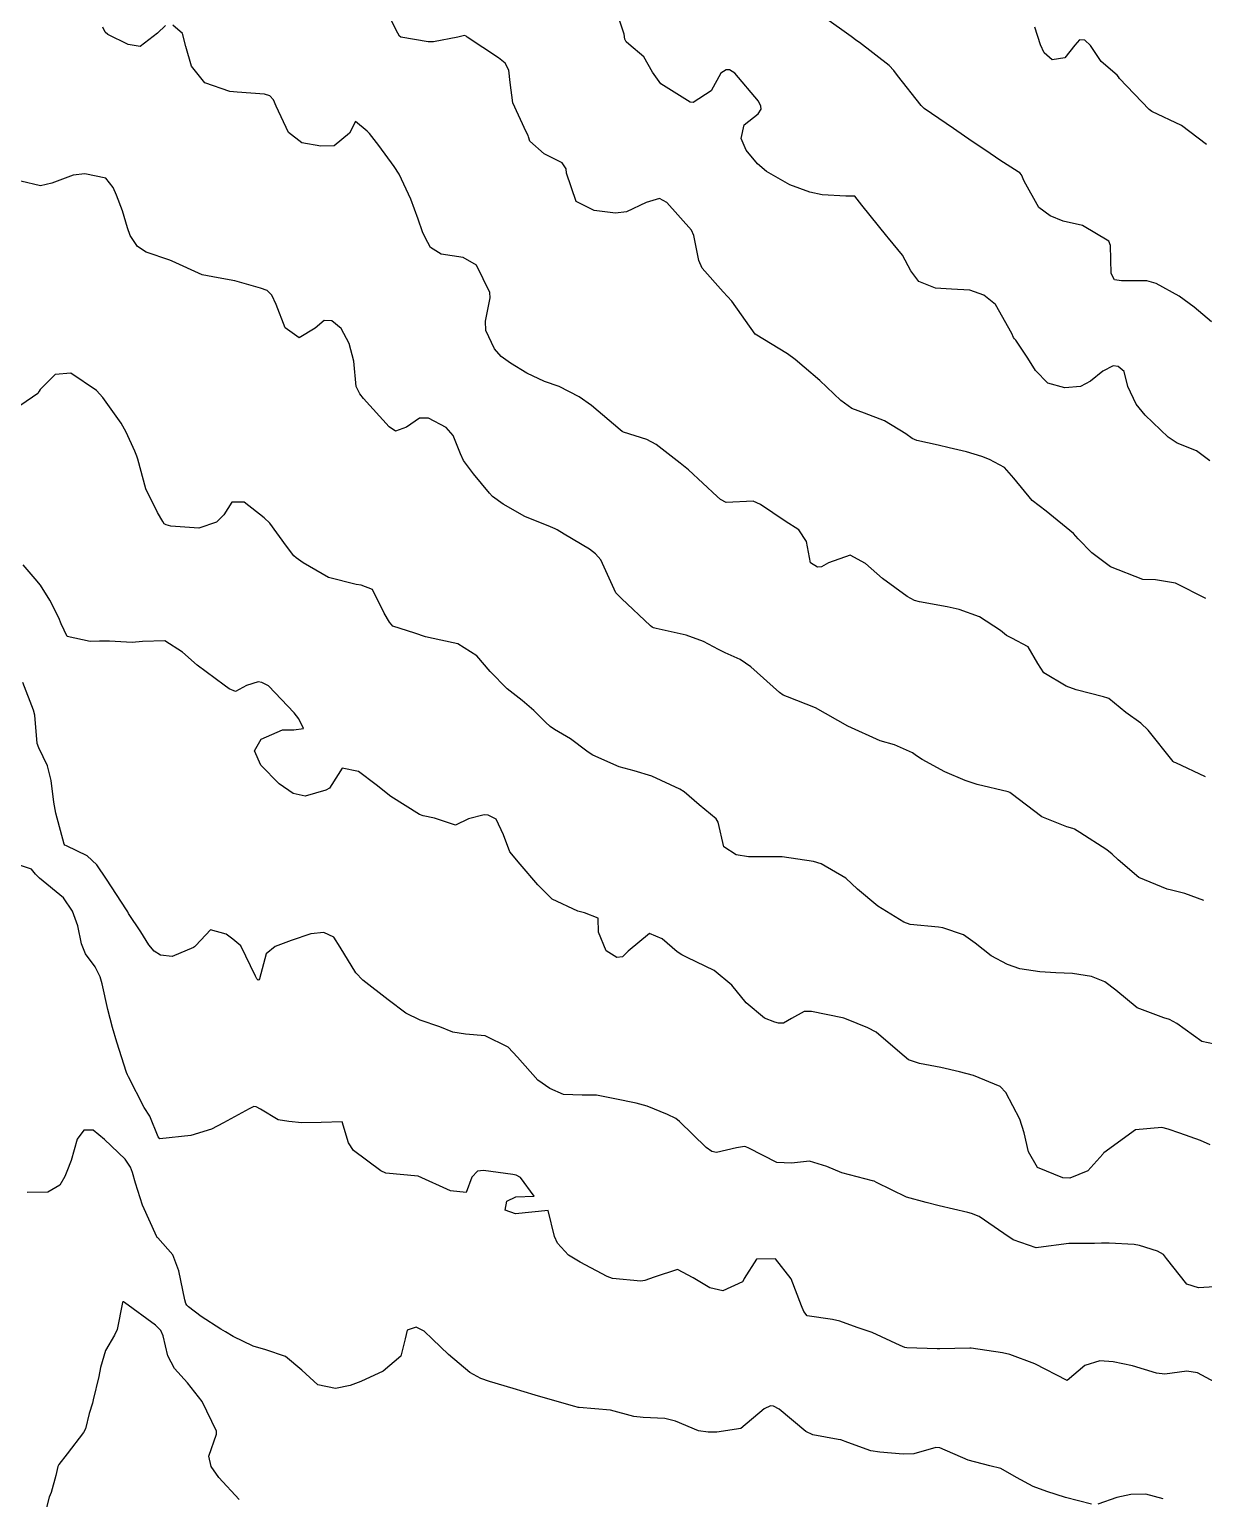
# Model space of a CAD drawing. Header units: metres. Extents: x 318500 to 325275, y 7408834 to 7428799.
# Drawn here: x 320252.4 to 320324.5, y 7412619.7 to 7412709.9 of the extents above; entities that cross this region are included whole.
import ezdxf

# ---------------------------------------------------------------- set-up
doc = ezdxf.new("R2010")
doc.units = ezdxf.units.M
doc.header["$MEASUREMENT"] = 0
doc.layers.add('Curvas de Nivel 1m', color=11, linetype='Continuous')
doc.layers.add('Curvas de Nivel 5m', color=15, linetype='Continuous')

msp = doc.modelspace()

# ---------------------------------------------------------------- linework, layer by layer
at = {"layer": 'Curvas de Nivel 1m', "flags": 128}
for points, elevation in [([(320324.653, 7412674.98), (320322.786, 7412675.934), (320321.557, 7412676.134), (320320.789, 7412676.165), (320318.8, 7412676.94), (320317.641, 7412677.79), (320316.817, 7412678.646), (320316.519, 7412678.973), (320314.84, 7412680.356), (320313.992, 7412681.003), (320312.87, 7412682.384), (320312.29, 7412683.029), (320311.375, 7412683.533), (320310.887, 7412683.714), (320309.948, 7412684.001), (320308.892, 7412684.239), (320308.212, 7412684.399), (320306.896, 7412684.691), (320306.615, 7412684.822), (320306.229, 7412685.11), (320304.912, 7412685.899), (320303.694, 7412686.367), (320302.923, 7412686.655), (320302.247, 7412687.16), (320300.948, 7412688.382), (320299.991, 7412689.195), (320299.434, 7412689.672), (320298.968, 7412690.027), (320296.98, 7412691.23), (320295.541, 7412693.252), (320295.018, 7412693.823), (320293.732, 7412695.28), (320293.517, 7412695.755), (320293.217, 7412697.288), (320293.065, 7412697.608), (320291.554, 7412699.305), (320291.094, 7412699.562), (320290.282, 7412699.322), (320289.081, 7412698.748), (320288.393, 7412698.664), (320287.082, 7412698.825), (320285.983, 7412699.381), (320285.391, 7412701.112), (320285.368, 7412701.388), (320285.124, 7412701.756), (320284.017, 7412702.294), (320283.137, 7412703.074), (320283.061, 7412703.343), (320283.036, 7412703.422), (320282.908, 7412703.659), (320282.1, 7412705.436), (320281.939, 7412706.689), (320281.842, 7412707.44), (320281.625, 7412707.864), (320281.207, 7412708.191), (320279.298, 7412709.469), (320279.221, 7412709.522), (320279.128, 7412709.564), (320278.715, 7412709.478), (320277.217, 7412709.176), (320276.896, 7412709.185), (320275.219, 7412709.479), (320275.139, 7412709.531), (320275.034, 7412709.721), (320274.121, 7412711.541)], 748), ([(320324.886, 7412683.455), (320324.069, 7412684.05), (320322.896, 7412684.538), (320322.335, 7412684.896), (320320.92, 7412686.255), (320320.377, 7412686.918), (320319.853, 7412688.019), (320319.642, 7412688.93), (320319.277, 7412689.25), (320318.963, 7412689.275), (320318.335, 7412688.949), (320317.573, 7412688.339), (320316.946, 7412688.014), (320315.992, 7412687.931), (320314.948, 7412688.213), (320314.196, 7412689.001), (320313.715, 7412689.756), (320312.978, 7412690.858), (320312.9, 7412690.942), (320312.833, 7412691.022), (320312.733, 7412691.275), (320311.736, 7412693.039), (320311.019, 7412693.632), (320310.161, 7412693.92), (320309.024, 7412693.995), (320308.054, 7412694.055), (320307.03, 7412694.453), (320306.532, 7412695.108), (320306.02, 7412696.086), (320305.169, 7412697.128), (320305.062, 7412697.236), (320303.537, 7412699.146), (320303.098, 7412699.708), (320302.543, 7412699.713), (320301.099, 7412699.786), (320300.342, 7412699.951), (320299.108, 7412700.397), (320297.666, 7412701.225), (320297.125, 7412701.694), (320296.428, 7412702.536), (320296.117, 7412703.245), (320296.303, 7412704.093), (320297.163, 7412704.76), (320297.354, 7412705.042), (320297.33, 7412705.228), (320297.175, 7412705.544), (320295.734, 7412707.252), (320295.399, 7412707.454), (320295.202, 7412707.469), (320294.862, 7412707.265), (320294.281, 7412706.176), (320293.172, 7412705.452), (320292.983, 7412705.481), (320291.19, 7412706.611), (320290.665, 7412707.318), (320290.135, 7412708.252), (320289.217, 7412709.046), (320289.06, 7412709.184), (320288.973, 7412709.344), (320288.923, 7412709.646), (320288.36, 7412711.353)], 749), ([(320260.765, 7412710.179), (320260.268, 7412709.724), (320259.212, 7412708.897), (320258.476, 7412709.014), (320257.219, 7412709.631), (320257.057, 7412709.772), (320256.917, 7412710.081)], 747), ([(320324.627, 7412664.026), (320322.799, 7412664.888), (320322.687, 7412664.936), (320322.641, 7412664.981), (320321.106, 7412666.906), (320320.666, 7412667.338), (320319.741, 7412667.989), (320318.689, 7412668.84), (320318.624, 7412668.876), (320318.366, 7412668.945), (320316.696, 7412669.377), (320316.076, 7412669.6), (320314.711, 7412670.418), (320314.325, 7412670.996), (320313.743, 7412672.017), (320312.735, 7412672.553), (320312.419, 7412672.707), (320312.041, 7412673.03), (320310.752, 7412673.868), (320309.505, 7412674.317), (320308.761, 7412674.474), (320307.075, 7412674.786), (320306.766, 7412674.861), (320306.313, 7412675.107), (320304.786, 7412676.219), (320303.755, 7412677.14), (320302.805, 7412677.651), (320301.489, 7412677.17), (320301.046, 7412676.927), (320300.796, 7412676.915), (320300.382, 7412677.186), (320300.119, 7412678.496), (320299.666, 7412679.197), (320298.828, 7412679.73), (320297.306, 7412680.762), (320296.846, 7412680.96), (320295.205, 7412680.895), (320294.847, 7412681.066), (320294.641, 7412681.263), (320292.874, 7412682.896), (320292.381, 7412683.295), (320290.891, 7412684.456), (320290.334, 7412684.758), (320288.899, 7412685.198), (320288.806, 7412685.249), (320288.695, 7412685.343), (320286.922, 7412686.85), (320286.16, 7412687.378), (320284.939, 7412688.02), (320284.033, 7412688.314), (320282.951, 7412688.831), (320281.955, 7412689.435), (320281.373, 7412689.853), (320280.969, 7412690.32), (320280.435, 7412691.455), (320280.418, 7412692.026), (320280.715, 7412693.453), (320280.689, 7412693.779), (320279.866, 7412695.462), (320279.045, 7412695.93), (320277.694, 7412696.138), (320277.051, 7412696.553), (320276.713, 7412697.161), (320276.558, 7412697.508), (320276.288, 7412698.296), (320275.835, 7412699.519), (320275.113, 7412701.055), (320274.818, 7412701.533), (320273.86, 7412702.816), (320273.286, 7412703.549), (320273.142, 7412703.703), (320272.428, 7412704.284), (320272.077, 7412703.566), (320271.132, 7412702.797), (320270.316, 7412702.776), (320269.134, 7412702.987), (320268.323, 7412703.618), (320267.562, 7412705.228), (320267.396, 7412705.628), (320267.173, 7412705.86), (320266.842, 7412705.968), (320265.176, 7412706.09), (320264.714, 7412706.13), (320263.185, 7412706.664), (320262.367, 7412707.698), (320262.009, 7412708.905), (320261.809, 7412709.704), (320261.227, 7412710.206)], 747), ([(320324.686, 7412702.867), (320323.157, 7412704.038), (320321.332, 7412704.908), (320321.172, 7412705.025), (320319.358, 7412706.938), (320319.291, 7412707.029), (320319.202, 7412707.134), (320318.227, 7412707.972), (320317.569, 7412708.965), (320317.225, 7412709.294), (320316.89, 7412709.309), (320316.597, 7412708.976), (320315.985, 7412708.209), (320315.211, 7412708.073), (320314.723, 7412708.505), (320314.495, 7412709.001), (320314.153, 7412710.089)], 751), ([(320324.524, 7412656.444), (320323.37, 7412656.872), (320322.533, 7412657.079), (320322.284, 7412657.134), (320320.544, 7412657.841), (320319.26, 7412658.93), (320318.906, 7412659.278), (320318.566, 7412659.544), (320316.91, 7412660.623), (320316.579, 7412660.829), (320316.486, 7412660.868), (320316.121, 7412660.967), (320314.589, 7412661.569), (320312.698, 7412663.019), (320312.611, 7412663.08), (320312.513, 7412663.12), (320310.618, 7412663.558), (320309.871, 7412663.802), (320308.629, 7412664.35), (320307.224, 7412665.091), (320306.878, 7412665.332), (320306.644, 7412665.516), (320305.534, 7412666.002), (320304.651, 7412666.255), (320302.66, 7412667.15), (320300.676, 7412668.273), (320298.953, 7412668.939), (320298.688, 7412669.051), (320298.468, 7412669.212), (320296.714, 7412670.799), (320296.056, 7412671.24), (320295.125, 7412671.655), (320294.726, 7412671.86), (320293.814, 7412672.357), (320292.735, 7412672.745), (320290.896, 7412673.151), (320290.739, 7412673.184), (320290.656, 7412673.228), (320290.557, 7412673.313), (320288.765, 7412674.995), (320288.431, 7412675.345), (320288.118, 7412676.012), (320287.51, 7412677.359), (320287.176, 7412677.737), (320286.806, 7412678.018), (320285.258, 7412678.944), (320284.818, 7412679.203), (320284.699, 7412679.272), (320284.405, 7412679.396), (320282.829, 7412680.026), (320281.504, 7412680.776), (320280.847, 7412681.26), (320280.661, 7412681.452), (320279.687, 7412682.643), (320279.072, 7412683.468), (320278.884, 7412683.866), (320278.425, 7412685.006), (320278.013, 7412685.483), (320276.909, 7412686.072), (320276.356, 7412686.061), (320275.56, 7412685.52), (320274.897, 7412685.278), (320274.512, 7412685.534), (320272.926, 7412687.282), (320272.693, 7412687.554), (320272.486, 7412688.008), (320272.34, 7412689.559), (320272.055, 7412690.648), (320271.548, 7412691.571), (320270.987, 7412692.039), (320270.513, 7412692.061), (320269.966, 7412691.595), (320268.974, 7412691.01), (320268.122, 7412691.619), (320267.568, 7412693.058), (320267.304, 7412693.627), (320267.014, 7412693.908), (320266.599, 7412694.053), (320265.023, 7412694.497), (320264.013, 7412694.687), (320263.028, 7412694.88), (320261.182, 7412695.709), (320261.041, 7412695.769), (320259.575, 7412696.262), (320259.049, 7412696.618), (320258.594, 7412697.286), (320258.428, 7412697.749), (320258.12, 7412698.799), (320257.764, 7412699.76), (320257.563, 7412700.229), (320257.106, 7412700.804), (320255.809, 7412701.084), (320255.108, 7412700.987), (320253.786, 7412700.495), (320253.098, 7412700.332), (320251.893, 7412700.63)], 746), ([(320324.909, 7412641.434), (320324.328, 7412641.699), (320323.06, 7412642.145), (320322.335, 7412642.392), (320321.947, 7412642.496), (320320.334, 7412642.346), (320318.385, 7412640.939), (320318.354, 7412640.905), (320318.319, 7412640.853), (320317.411, 7412639.842), (320316.296, 7412639.388), (320315.867, 7412639.396), (320314.306, 7412640.044), (320313.751, 7412640.999), (320313.505, 7412642.175), (320313.225, 7412643.007), (320312.364, 7412644.653), (320312.026, 7412645.023), (320310.38, 7412645.68), (320309.526, 7412645.909), (320308.387, 7412646.19), (320307.063, 7412646.416), (320306.393, 7412646.65), (320305.869, 7412647.105), (320304.412, 7412648.356), (320303.896, 7412648.609), (320302.587, 7412649.147), (320302.421, 7412649.217), (320302.334, 7412649.238), (320300.427, 7412649.625), (320299.984, 7412649.627), (320299.2, 7412649.192), (320298.716, 7412648.898), (320298.417, 7412648.913), (320298.187, 7412648.973), (320297.556, 7412649.213), (320296.434, 7412650.152), (320295.54, 7412651.244), (320294.463, 7412652.14), (320292.81, 7412652.942), (320292.477, 7412653.101), (320292.192, 7412653.284), (320291.266, 7412654.076), (320290.491, 7412654.402), (320289.185, 7412653.329), (320288.838, 7412652.971), (320288.474, 7412652.942), (320287.821, 7412653.347), (320287.353, 7412654.489), (320287.334, 7412655.352), (320286.505, 7412655.675), (320286.085, 7412655.788), (320284.517, 7412656.517), (320283.641, 7412657.403), (320282.549, 7412658.68), (320281.919, 7412659.426), (320281.529, 7412660.472), (320281.076, 7412661.435), (320280.584, 7412661.682), (320280.328, 7412661.7), (320279.368, 7412661.458), (320278.576, 7412661.07), (320278.265, 7412661.163), (320277.292, 7412661.489), (320276.582, 7412661.649), (320276.361, 7412661.725), (320274.6, 7412662.821), (320273.706, 7412663.534), (320272.622, 7412664.353), (320271.621, 7412664.569), (320270.991, 7412663.574), (320270.835, 7412663.348), (320270.605, 7412663.22), (320269.348, 7412662.844), (320268.601, 7412663.008), (320267.748, 7412663.613), (320266.627, 7412664.755), (320266.228, 7412665.636), (320266.647, 7412666.355), (320267.961, 7412666.919), (320268.653, 7412666.926), (320269.251, 7412666.997), (320268.948, 7412667.597), (320268.666, 7412667.973), (320267.103, 7412669.626), (320266.693, 7412669.832), (320266.464, 7412669.862), (320265.734, 7412669.644), (320265.064, 7412669.274), (320264.687, 7412669.436), (320264.375, 7412669.665), (320262.708, 7412670.89), (320261.819, 7412671.699), (320260.727, 7412672.383), (320259.35, 7412672.354), (320258.725, 7412672.282), (320257.337, 7412672.371), (320256.726, 7412672.363), (320256.149, 7412672.353), (320254.729, 7412672.649), (320254.363, 7412673.424), (320254.222, 7412673.798), (320253.666, 7412674.897), (320253.094, 7412675.815), (320252.776, 7412676.188), (320252.019, 7412677.062)], 744), ([(320326.138, 7412632.76), (320324.207, 7412632.653), (320323.489, 7412632.867), (320322.233, 7412634.443), (320322.042, 7412634.688), (320321.685, 7412634.888), (320320.585, 7412635.247), (320320.244, 7412635.299), (320318.706, 7412635.394), (320318.244, 7412635.383), (320317.819, 7412635.37), (320316.244, 7412635.359), (320314.368, 7412635.114), (320314.241, 7412635.11), (320312.829, 7412635.594), (320312.25, 7412635.993), (320310.732, 7412637.035), (320310.263, 7412637.212), (320310.039, 7412637.267), (320308.269, 7412637.692), (320307.474, 7412637.88), (320306.277, 7412638.209), (320304.435, 7412639.119), (320304.291, 7412639.191), (320304.191, 7412639.223), (320302.298, 7412639.716), (320301.369, 7412640.099), (320300.309, 7412640.421), (320299.198, 7412640.3), (320298.307, 7412640.353), (320296.579, 7412641.226), (320296.403, 7412641.311), (320296.321, 7412641.323), (320295.834, 7412641.237), (320294.609, 7412640.962), (320294.316, 7412641.021), (320293.964, 7412641.264), (320292.336, 7412642.87), (320292.098, 7412643.044), (320291.584, 7412643.291), (320290.347, 7412643.804), (320289.677, 7412643.993), (320288.354, 7412644.263), (320287.229, 7412644.479), (320286.357, 7412644.489), (320285.204, 7412644.53), (320284.362, 7412644.882), (320283.628, 7412645.401), (320282.391, 7412646.818), (320281.812, 7412647.426), (320280.407, 7412648.125), (320279.183, 7412648.234), (320278.409, 7412648.348), (320277.617, 7412648.687), (320276.416, 7412649.096), (320275.524, 7412649.509), (320274.432, 7412650.327), (320272.885, 7412651.543), (320272.457, 7412651.995), (320271.497, 7412653.565), (320271.111, 7412654.196), (320270.489, 7412654.482), (320269.688, 7412654.388), (320268.484, 7412653.973), (320267.501, 7412653.615), (320266.943, 7412653.153), (320266.535, 7412651.629), (320266.507, 7412651.571), (320266.449, 7412651.543), (320266.374, 7412651.631), (320266.304, 7412651.781), (320265.391, 7412653.646), (320264.899, 7412654.069), (320264.487, 7412654.37), (320263.525, 7412654.634), (320262.632, 7412653.678), (320262.556, 7412653.602), (320262.478, 7412653.546), (320261.17, 7412652.999), (320260.471, 7412653.079), (320260.075, 7412653.317), (320259.745, 7412653.721), (320259.263, 7412654.509), (320258.499, 7412655.646), (320258.448, 7412655.741), (320258.377, 7412655.866), (320257.155, 7412657.754), (320256.543, 7412658.627), (320255.957, 7412659.175), (320254.681, 7412659.788), (320254.591, 7412659.83), (320254.552, 7412659.907), (320254.041, 7412661.798), (320253.908, 7412662.483), (320253.739, 7412663.803), (320253.53, 7412664.718), (320252.984, 7412665.815), (320252.897, 7412666.079), (320252.741, 7412667.819), (320252.665, 7412668.137), (320252.002, 7412669.83)], 743), ([(320325.193, 7412626.844), (320324.138, 7412627.422), (320323.482, 7412627.525), (320322.137, 7412627.35), (320321.614, 7412627.412), (320320.144, 7412627.846), (320318.966, 7412628.109), (320318.148, 7412628.157), (320317.21, 7412627.883), (320316.13, 7412626.96), (320314.145, 7412627.97), (320312.615, 7412628.551), (320312.155, 7412628.662), (320310.249, 7412628.948), (320310.159, 7412628.95), (320308.326, 7412628.899), (320308.158, 7412628.905), (320306.292, 7412628.964), (320306.158, 7412628.987), (320305.886, 7412629.103), (320304.168, 7412629.893), (320303.243, 7412630.206), (320302.175, 7412630.603), (320301.72, 7412630.701), (320300.177, 7412630.919), (320299.965, 7412631.182), (320299.828, 7412631.541), (320299.186, 7412633.19), (320298.229, 7412634.437), (320297.049, 7412634.397), (320296.295, 7412633.229), (320296.275, 7412633.164), (320296.207, 7412633.024), (320294.982, 7412632.464), (320294.201, 7412632.645), (320293.163, 7412633.27), (320292.218, 7412633.781), (320290.771, 7412633.302), (320290.207, 7412633.099), (320289.952, 7412633.06), (320288.208, 7412633.224), (320287.887, 7412633.343), (320286.223, 7412634.221), (320285.513, 7412634.654), (320284.835, 7412635.381), (320284.654, 7412635.794), (320284.26, 7412637.39), (320282.258, 7412637.188), (320281.636, 7412637.426), (320281.723, 7412637.971), (320282.272, 7412638.233), (320283.398, 7412638.278), (320282.561, 7412639.416), (320282.292, 7412639.569), (320282.106, 7412639.609), (320280.296, 7412639.858), (320279.93, 7412639.811), (320279.571, 7412639.451), (320279.238, 7412638.493), (320278.277, 7412638.603), (320276.29, 7412639.5), (320274.292, 7412639.685), (320273.985, 7412639.834), (320272.313, 7412641.074), (320272, 7412641.555), (320271.611, 7412642.839), (320270.332, 7412642.796), (320269.148, 7412642.775), (320268.333, 7412642.867), (320267.695, 7412642.971), (320266.6, 7412643.626), (320266.342, 7412643.766), (320266.192, 7412643.783), (320265.9, 7412643.637), (320264.331, 7412642.783), (320263.599, 7412642.395), (320262.323, 7412641.993), (320260.414, 7412641.802), (320260.322, 7412641.912), (320259.809, 7412643.194), (320259.461, 7412643.723), (320258.489, 7412645.617), (320258.427, 7412645.739), (320258.372, 7412645.882), (320257.777, 7412647.746), (320257.514, 7412648.644), (320257.218, 7412649.752), (320256.871, 7412651.329), (320256.751, 7412651.757), (320256.456, 7412652.355), (320255.857, 7412653.162), (320255.601, 7412653.773), (320255.379, 7412654.884), (320255.059, 7412655.782), (320254.512, 7412656.608), (320253.026, 7412657.813), (320252.777, 7412658.061), (320252.535, 7412658.353), (320251.738, 7412658.628)], 742), ([(320317.62, 7412619.35), (320316.032, 7412619.772), (320314.886, 7412620.128), (320314.042, 7412620.445), (320313.017, 7412621.005), (320312.058, 7412621.542), (320311.383, 7412621.704), (320310.065, 7412622.066), (320308.324, 7412622.818), (320308.077, 7412622.838), (320306.721, 7412622.44), (320306.07, 7412622.428), (320304.639, 7412622.546), (320304.073, 7412622.625), (320302.674, 7412623.141), (320302.239, 7412623.305), (320302.082, 7412623.335), (320300.518, 7412623.607), (320300.086, 7412623.822), (320298.452, 7412625.196), (320298.103, 7412625.385), (320297.911, 7412625.395), (320297.524, 7412625.209), (320296.088, 7412624.008), (320294.614, 7412623.78), (320294.085, 7412623.77), (320293.489, 7412623.863), (320292.092, 7412624.456), (320291.428, 7412624.624), (320290.094, 7412624.685), (320289.527, 7412624.751), (320288.098, 7412625.126), (320286.168, 7412625.291), (320286.099, 7412625.296), (320286.049, 7412625.31), (320285.905, 7412625.363), (320284.107, 7412625.874), (320283.458, 7412626.051), (320282.116, 7412626.465), (320280.654, 7412626.902), (320280.125, 7412627.073), (320279.456, 7412627.45), (320278.146, 7412628.556), (320277.171, 7412629.485), (320276.661, 7412629.989), (320276.167, 7412630.229), (320275.617, 7412630.054), (320275.495, 7412629.507), (320275.212, 7412628.442), (320274.13, 7412627.52), (320272.764, 7412626.896), (320272.116, 7412626.644), (320271.209, 7412626.468), (320270.117, 7412626.691), (320269.147, 7412627.59), (320268.142, 7412628.425), (320266.928, 7412628.838), (320266.151, 7412629.057), (320264.927, 7412629.648), (320264.443, 7412629.936), (320264.165, 7412630.114), (320262.967, 7412630.877), (320262.178, 7412631.474), (320262.082, 7412631.585), (320262.024, 7412631.682), (320261.95, 7412631.917), (320261.585, 7412633.689), (320261.211, 7412634.681), (320260.295, 7412635.709), (320260.257, 7412635.736), (320260.231, 7412635.779), (320259.348, 7412637.724), (320258.927, 7412639.083), (320258.735, 7412639.733), (320258.611, 7412640.052), (320258.298, 7412640.541), (320257.029, 7412641.753), (320256.319, 7412642.339), (320255.747, 7412642.34), (320255.352, 7412641.774), (320254.976, 7412640.459), (320254.716, 7412639.784), (320254.582, 7412639.489), (320254.277, 7412638.956), (320253.542, 7412638.53), (320252.27, 7412638.496)], 741), ([(320322.032, 7412619.683), (320320.96, 7412619.973), (320320.036, 7412619.954), (320319.182, 7412619.774), (320318.026, 7412619.365)], 741)]:
    msp.add_lwpolyline(points, dxfattribs=dict(at, elevation=elevation))
at = {"layer": 'Curvas de Nivel 5m', "flags": 128}
for points, elevation in [([(320324.997, 7412691.984), (320323.941, 7412692.876), (320323.02, 7412693.552), (320321.598, 7412694.338), (320321.034, 7412694.495), (320319.468, 7412694.499), (320319.035, 7412694.574), (320318.83, 7412694.943), (320318.786, 7412696.672), (320318.703, 7412696.945), (320317.074, 7412697.897), (320315.886, 7412698.174), (320315.083, 7412698.491), (320314.403, 7412699), (320313.496, 7412700.633), (320313.328, 7412701.017), (320313.233, 7412701.13), (320313.122, 7412701.199), (320312.006, 7412701.914), (320311.135, 7412702.503), (320310.302, 7412703.058), (320309.152, 7412703.857), (320307.359, 7412705.097), (320307.173, 7412705.271), (320305.714, 7412707.122), (320305.493, 7412707.416), (320305.206, 7412707.73), (320303.374, 7412709.148), (320303.222, 7412709.253), (320302.878, 7412709.503), (320301.242, 7412710.669)], 750), ([(320325.182, 7412647.623), (320324.409, 7412647.768), (320322.866, 7412648.876), (320322.424, 7412649.124), (320322.071, 7412649.24), (320320.434, 7412649.848), (320319.133, 7412650.93), (320318.458, 7412651.443), (320317.634, 7412651.777), (320316.465, 7412651.947), (320315.44, 7412652.001), (320314.466, 7412652.056), (320313.227, 7412652.25), (320312.472, 7412652.499), (320311.477, 7412653.03), (320310.488, 7412653.824), (320309.768, 7412654.326), (320308.497, 7412654.765), (320308.226, 7412654.802), (320306.499, 7412654.968), (320306.098, 7412655.104), (320304.514, 7412656.081), (320303.251, 7412657.139), (320302.54, 7412657.811), (320301.036, 7412658.689), (320300.555, 7412658.833), (320298.635, 7412659.123), (320298.559, 7412659.124), (320296.672, 7412659.115), (320296.558, 7412659.126), (320295.815, 7412659.241), (320295.045, 7412659.733), (320294.707, 7412661.258), (320294.583, 7412661.445), (320293.547, 7412662.319), (320292.608, 7412663.118), (320292.357, 7412663.284), (320290.622, 7412664.078), (320289.543, 7412664.41), (320288.63, 7412664.653), (320287.017, 7412665.356), (320286.784, 7412665.501), (320286.643, 7412665.621), (320285.641, 7412666.371), (320284.655, 7412666.937), (320284.388, 7412667.124), (320284.096, 7412667.398), (320283.378, 7412668.117), (320282.679, 7412668.716), (320281.749, 7412669.434), (320280.706, 7412670.502), (320279.895, 7412671.458), (320278.727, 7412672.201), (320277.667, 7412672.424), (320276.731, 7412672.636), (320276.074, 7412672.851), (320274.738, 7412673.299), (320274.518, 7412673.532), (320274.205, 7412674.079), (320273.472, 7412675.543), (320272.774, 7412675.807), (320272.471, 7412675.858), (320270.78, 7412676.279), (320269.227, 7412677.17), (320268.798, 7412677.479), (320268.655, 7412677.611), (320268.208, 7412678.214), (320267.174, 7412679.626), (320266.825, 7412679.939), (320265.591, 7412680.897), (320264.839, 7412680.915), (320264.358, 7412680.136), (320263.908, 7412679.674), (320262.816, 7412679.319), (320261.091, 7412679.434), (320260.818, 7412679.511), (320260.69, 7412679.584), (320260.598, 7412679.713), (320260.278, 7412680.269), (320259.565, 7412681.729), (320259.062, 7412683.553), (320259.002, 7412683.738), (320258.967, 7412683.825), (320258.883, 7412684.039), (320258.344, 7412685.198), (320258.048, 7412685.753), (320256.924, 7412687.339), (320256.522, 7412687.774), (320254.946, 7412688.84), (320253.994, 7412688.755), (320253.063, 7412687.818), (320253.015, 7412687.732), (320252.927, 7412687.589), (320251.88, 7412686.871)], 745), ([(320265.294, 7412619.641), (320264.04, 7412621), (320263.568, 7412621.665), (320263.423, 7412622.3), (320263.903, 7412623.662), (320263.904, 7412623.839), (320263.03, 7412625.671), (320262.117, 7412626.819), (320261.314, 7412627.692), (320260.913, 7412628.47), (320260.63, 7412629.703), (320260.476, 7412630.026), (320260.16, 7412630.362), (320258.258, 7412631.739), (320258.181, 7412631.786), (320258.144, 7412631.777), (320258.134, 7412631.74), (320257.804, 7412630.094), (320257.647, 7412629.745), (320257.087, 7412628.804), (320256.772, 7412627.754), (320256.667, 7412627.209), (320256.336, 7412625.758), (320256.286, 7412625.569), (320256.087, 7412624.918), (320255.851, 7412623.986), (320255.743, 7412623.765), (320254.727, 7412622.45), (320254.212, 7412621.788), (320254.161, 7412621.676), (320254.04, 7412621.112), (320253.739, 7412620.079), (320253.618, 7412619.796), (320253.299, 7412618.503)], 740)]:
    msp.add_lwpolyline(points, dxfattribs=dict(at, elevation=elevation))

doc.saveas('drawing.dxf')
